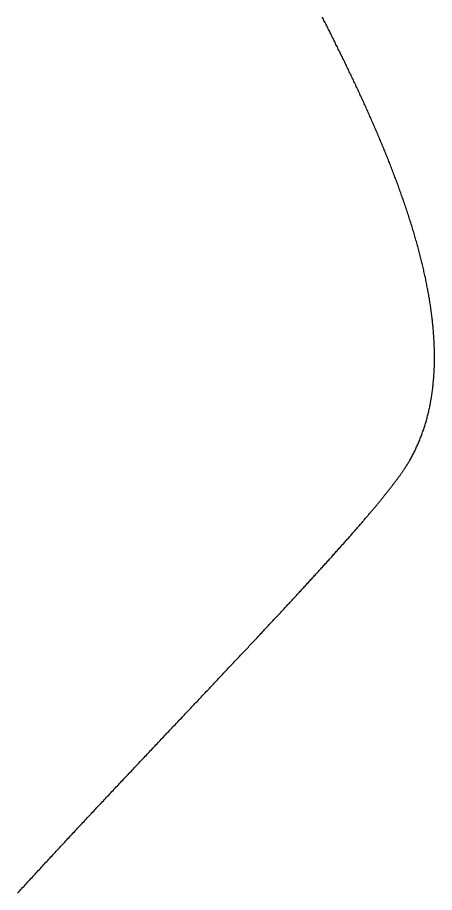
# Model space of a CAD drawing. Header units: metres. Extents: x -49 to 49, y -148 to 148.
# Drawn here: x -24.7 to -7.09, y 73.87 to 110.8 of the extents above; entities that cross this region are included whole.
import ezdxf

# ---------------------------------------------------------------- set-up
doc = ezdxf.new("R2010")
doc.units = ezdxf.units.M

msp = doc.modelspace()

# ---------------------------------------------------------------- linework, layer by layer
for points in [[(-8.174, 92.038), (-8.15, 92.079), (-8.126, 92.121), (-8.102, 92.162), (-8.079, 92.204), (-8.055, 92.246), (-8.033, 92.288), (-8.01, 92.33), (-7.988, 92.373), (-7.966, 92.415), (-7.944, 92.458), (-7.923, 92.501), (-7.902, 92.544), (-7.881, 92.587), (-7.861, 92.63), (-7.841, 92.673), (-7.821, 92.716), (-7.801, 92.76), (-7.782, 92.804), (-7.763, 92.847), (-7.744, 92.891), (-7.726, 92.935), (-7.708, 92.98), (-7.69, 93.024), (-7.672, 93.068), (-7.655, 93.113), (-7.638, 93.158), (-7.621, 93.202), (-7.605, 93.247), (-7.588, 93.292), (-7.573, 93.337), (-7.557, 93.383), (-7.542, 93.428), (-7.526, 93.474), (-7.512, 93.519), (-7.497, 93.565), (-7.483, 93.611), (-7.469, 93.657), (-7.455, 93.703), (-7.442, 93.749), (-7.428, 93.795), (-7.416, 93.842), (-7.403, 93.888), (-7.39, 93.935), (-7.378, 93.982), (-7.366, 94.029), (-7.355, 94.076), (-7.344, 94.123), (-7.332, 94.17), (-7.322, 94.217), (-7.311, 94.265), (-7.301, 94.312), (-7.291, 94.36), (-7.281, 94.408), (-7.271, 94.455), (-7.262, 94.503), (-7.253, 94.551), (-7.244, 94.599), (-7.236, 94.648), (-7.227, 94.696), (-7.219, 94.744), (-7.211, 94.793), (-7.204, 94.842), (-7.197, 94.89), (-7.189, 94.939), (-7.183, 94.988), (-7.176, 95.037), (-7.17, 95.086), (-7.164, 95.135), (-7.158, 95.185), (-7.152, 95.234), (-7.147, 95.283), (-7.142, 95.333), (-7.137, 95.383), (-7.132, 95.432), (-7.128, 95.482), (-7.123, 95.532), (-7.119, 95.582), (-7.116, 95.632), (-7.112, 95.682), (-7.109, 95.733), (-7.106, 95.783), (-7.103, 95.833), (-7.1, 95.884), (-7.098, 95.935), (-7.096, 95.985), (-7.094, 96.036), (-7.092, 96.087), (-7.091, 96.138), (-7.09, 96.189), (-7.089, 96.24), (-7.088, 96.291), (-7.087, 96.342), (-7.087, 96.394), (-7.087, 96.445), (-7.087, 96.496), (-7.087, 96.548), (-7.087, 96.6), (-7.088, 96.651), (-7.089, 96.703), (-7.09, 96.755), (-7.091, 96.807), (-7.093, 96.859), (-7.095, 96.911), (-7.097, 96.963), (-7.099, 97.015), (-7.101, 97.067), (-7.104, 97.12), (-7.106, 97.172), (-7.109, 97.224), (-7.113, 97.277), (-7.116, 97.329), (-7.119, 97.382), (-7.123, 97.435), (-7.127, 97.488), (-7.131, 97.54), (-7.136, 97.593), (-7.14, 97.646), (-7.145, 97.699), (-7.15, 97.752), (-7.155, 97.805), (-7.16, 97.858), (-7.166, 97.912), (-7.172, 97.965), (-7.177, 98.018), (-7.183, 98.072), (-7.19, 98.125), (-7.196, 98.179), (-7.203, 98.232), (-7.21, 98.286), (-7.217, 98.34), (-7.224, 98.393), (-7.231, 98.447), (-7.239, 98.501), (-7.246, 98.555), (-7.254, 98.609), (-7.262, 98.662), (-7.271, 98.716), (-7.279, 98.771), (-7.288, 98.825), (-7.296, 98.879), (-7.305, 98.933), (-7.314, 98.987), (-7.324, 99.041), (-7.333, 99.096), (-7.343, 99.15), (-7.352, 99.204), (-7.362, 99.259), (-7.372, 99.313), (-7.383, 99.368), (-7.393, 99.422), (-7.404, 99.477), (-7.415, 99.532), (-7.425, 99.586), (-7.437, 99.641), (-7.448, 99.696), (-7.459, 99.75), (-7.471, 99.805), (-7.482, 99.86), (-7.494, 99.915), (-7.506, 99.97), (-7.519, 100.025), (-7.531, 100.079), (-7.543, 100.134), (-7.556, 100.189), (-7.569, 100.244), (-7.582, 100.299), (-7.595, 100.355), (-7.608, 100.41), (-7.621, 100.465), (-7.635, 100.52), (-7.648, 100.575), (-7.662, 100.63), (-7.676, 100.685), (-7.69, 100.741), (-7.705, 100.796), (-7.719, 100.851), (-7.733, 100.906), (-7.748, 100.962), (-7.763, 101.017), (-7.778, 101.072), (-7.793, 101.128), (-7.808, 101.183), (-7.823, 101.239), (-7.839, 101.294), (-7.854, 101.349), (-7.87, 101.405), (-7.886, 101.46), (-7.902, 101.516), (-7.918, 101.571), (-7.934, 101.627), (-7.95, 101.682), (-7.967, 101.738), (-7.983, 101.793), (-8, 101.849), (-8.017, 101.904), (-8.034, 101.96), (-8.051, 102.015), (-8.068, 102.071), (-8.085, 102.126), (-8.103, 102.182), (-8.12, 102.237), (-8.138, 102.293), (-8.156, 102.348), (-8.173, 102.404), (-8.191, 102.459), (-8.21, 102.515), (-8.228, 102.57), (-8.246, 102.626), (-8.264, 102.682), (-8.283, 102.737), (-8.302, 102.793), (-8.32, 102.848), (-8.339, 102.904), (-8.358, 102.959), (-8.377, 103.015), (-8.396, 103.07), (-8.416, 103.126), (-8.435, 103.181), (-8.454, 103.237), (-8.474, 103.292), (-8.493, 103.347), (-8.513, 103.403), (-8.533, 103.458), (-8.553, 103.514), (-8.573, 103.569), (-8.593, 103.624), (-8.613, 103.68), (-8.634, 103.735), (-8.654, 103.79), (-8.674, 103.846), (-8.695, 103.901), (-8.716, 103.956), (-8.736, 104.012), (-8.757, 104.067), (-8.778, 104.122), (-8.799, 104.177), (-8.82, 104.232), (-8.841, 104.288), (-8.862, 104.343), (-8.884, 104.398), (-8.905, 104.453), (-8.926, 104.508), (-8.948, 104.563), (-8.97, 104.618), (-8.991, 104.673), (-9.013, 104.728), (-9.035, 104.783), (-9.057, 104.838), (-9.079, 104.892), (-9.101, 104.947), (-9.123, 105.002), (-9.145, 105.057), (-9.167, 105.111), (-9.189, 105.166), (-9.212, 105.221), (-9.234, 105.275), (-9.257, 105.33), (-9.279, 105.385), (-9.302, 105.439), (-9.324, 105.494), (-9.347, 105.548), (-9.37, 105.602), (-9.393, 105.657), (-9.416, 105.711), (-9.439, 105.765), (-9.462, 105.82), (-9.485, 105.874), (-9.508, 105.928), (-9.531, 105.982), (-9.554, 106.036), (-9.577, 106.09), (-9.601, 106.144), (-9.624, 106.198), (-9.648, 106.252), (-9.671, 106.306), (-9.694, 106.359), (-9.718, 106.413), (-9.742, 106.467), (-9.765, 106.52), (-9.789, 106.574), (-9.813, 106.627), (-9.836, 106.681), (-9.86, 106.734), (-9.884, 106.788), (-9.908, 106.841), (-9.932, 106.894), (-9.956, 106.947), (-9.98, 107), (-10.004, 107.054), (-10.028, 107.107), (-10.052, 107.16), (-10.076, 107.212), (-10.1, 107.265), (-10.124, 107.318), (-10.148, 107.371), (-10.172, 107.423), (-10.197, 107.476), (-10.221, 107.528), (-10.245, 107.581), (-10.269, 107.633), (-10.294, 107.686), (-10.318, 107.738), (-10.342, 107.79), (-10.367, 107.842), (-10.391, 107.894), (-10.415, 107.946), (-10.44, 107.998), (-10.464, 108.05), (-10.489, 108.102), (-10.513, 108.153), (-10.538, 108.205), (-10.562, 108.257), (-10.587, 108.308), (-10.611, 108.36), (-10.636, 108.411), (-10.66, 108.462), (-10.685, 108.513), (-10.709, 108.564), (-10.734, 108.615), (-10.758, 108.666), (-10.783, 108.717), (-10.807, 108.768), (-10.832, 108.819), (-10.856, 108.869), (-10.881, 108.92), (-10.905, 108.97), (-10.93, 109.021), (-10.954, 109.071), (-10.979, 109.121), (-11.003, 109.171), (-11.028, 109.221), (-11.052, 109.271), (-11.077, 109.321), (-11.101, 109.371), (-11.126, 109.42), (-11.15, 109.47), (-11.175, 109.52), (-11.199, 109.569), (-11.224, 109.618), (-11.248, 109.667), (-11.272, 109.717), (-11.297, 109.766), (-11.321, 109.815), (-11.345, 109.863), (-11.37, 109.912), (-11.394, 109.961), (-11.418, 110.009), (-11.442, 110.058), (-11.467, 110.106), (-11.491, 110.154), (-11.515, 110.203), (-11.539, 110.251), (-11.563, 110.299), (-11.587, 110.346), (-11.611, 110.394), (-11.635, 110.442), (-11.659, 110.489), (-11.683, 110.537), (-11.707, 110.584), (-11.731, 110.631), (-11.755, 110.678), (-11.779, 110.725), (-11.802, 110.772), (-11.826, 110.819)], [(-24.701, 73.834), (-24.657, 73.881), (-24.614, 73.929), (-24.57, 73.976), (-24.526, 74.024), (-24.483, 74.072), (-24.439, 74.12), (-24.395, 74.167), (-24.351, 74.215), (-24.307, 74.263), (-24.263, 74.311), (-24.219, 74.359), (-24.175, 74.407), (-24.131, 74.454), (-24.087, 74.502), (-24.043, 74.55), (-23.999, 74.598), (-23.955, 74.646), (-23.91, 74.694), (-23.866, 74.742), (-23.822, 74.79), (-23.778, 74.838), (-23.733, 74.886), (-23.689, 74.935), (-23.644, 74.983), (-23.6, 75.031), (-23.555, 75.079), (-23.511, 75.127), (-23.466, 75.175), (-23.422, 75.223), (-23.377, 75.272), (-23.332, 75.32), (-23.288, 75.368), (-23.243, 75.416), (-23.198, 75.465), (-23.154, 75.513), (-23.109, 75.561), (-23.064, 75.609), (-23.019, 75.658), (-22.974, 75.706), (-22.929, 75.754), (-22.884, 75.803), (-22.839, 75.851), (-22.795, 75.899), (-22.75, 75.948), (-22.705, 75.996), (-22.659, 76.045), (-22.614, 76.093), (-22.569, 76.141), (-22.524, 76.19), (-22.479, 76.238), (-22.434, 76.287), (-22.389, 76.335), (-22.344, 76.383), (-22.299, 76.432), (-22.253, 76.48), (-22.208, 76.529), (-22.163, 76.577), (-22.118, 76.626), (-22.072, 76.674), (-22.027, 76.723), (-21.982, 76.771), (-21.937, 76.819), (-21.891, 76.868), (-21.846, 76.916), (-21.801, 76.965), (-21.755, 77.013), (-21.71, 77.062), (-21.665, 77.11), (-21.619, 77.159), (-21.574, 77.207), (-21.528, 77.256), (-21.483, 77.304), (-21.438, 77.352), (-21.392, 77.401), (-21.347, 77.449), (-21.301, 77.498), (-21.256, 77.546), (-21.21, 77.595), (-21.165, 77.643), (-21.119, 77.692), (-21.074, 77.74), (-21.029, 77.788), (-20.983, 77.837), (-20.938, 77.885), (-20.892, 77.934), (-20.847, 77.982), (-20.801, 78.03), (-20.756, 78.079), (-20.71, 78.127), (-20.665, 78.175), (-20.619, 78.224), (-20.574, 78.272), (-20.528, 78.32), (-20.483, 78.369), (-20.437, 78.417), (-20.392, 78.465), (-20.347, 78.513), (-20.301, 78.562), (-20.256, 78.61), (-20.21, 78.658), (-20.165, 78.706), (-20.119, 78.755), (-20.074, 78.803), (-20.029, 78.851), (-19.983, 78.899), (-19.938, 78.947), (-19.892, 78.995), (-19.847, 79.043), (-19.802, 79.092), (-19.756, 79.14), (-19.711, 79.188), (-19.666, 79.236), (-19.62, 79.284), (-19.575, 79.332), (-19.53, 79.38), (-19.484, 79.428), (-19.439, 79.476), (-19.394, 79.523), (-19.349, 79.571), (-19.304, 79.619), (-19.258, 79.667), (-19.213, 79.715), (-19.168, 79.763), (-19.123, 79.811), (-19.078, 79.858), (-19.033, 79.906), (-18.988, 79.954), (-18.942, 80.001), (-18.897, 80.049), (-18.852, 80.097), (-18.807, 80.144), (-18.762, 80.192), (-18.717, 80.239), (-18.673, 80.287), (-18.628, 80.335), (-18.583, 80.382), (-18.538, 80.429), (-18.493, 80.477), (-18.448, 80.524), (-18.403, 80.572), (-18.359, 80.619), (-18.314, 80.666), (-18.269, 80.713), (-18.225, 80.761), (-18.18, 80.808), (-18.135, 80.855), (-18.091, 80.902), (-18.046, 80.949), (-18.002, 80.996), (-17.957, 81.043), (-17.913, 81.09), (-17.868, 81.137), (-17.824, 81.184), (-17.779, 81.231), (-17.735, 81.278), (-17.691, 81.325), (-17.647, 81.372), (-17.602, 81.419), (-17.558, 81.465), (-17.514, 81.512), (-17.47, 81.559), (-17.426, 81.605), (-17.382, 81.652), (-17.338, 81.698), (-17.294, 81.745), (-17.25, 81.791), (-17.206, 81.838), (-17.162, 81.884), (-17.118, 81.93), (-17.074, 81.977), (-17.031, 82.023), (-16.987, 82.069), (-16.943, 82.115), (-16.9, 82.161), (-16.856, 82.207), (-16.813, 82.254), (-16.769, 82.299), (-16.726, 82.345), (-16.682, 82.391), (-16.639, 82.437), (-16.596, 82.483), (-16.553, 82.529), (-16.509, 82.574), (-16.466, 82.62), (-16.423, 82.666), (-16.38, 82.711), (-16.337, 82.757), (-16.294, 82.802), (-16.251, 82.848), (-16.208, 82.893), (-16.166, 82.938), (-16.123, 82.984), (-16.08, 83.029), (-16.038, 83.074), (-15.995, 83.119), (-15.953, 83.164), (-15.91, 83.209), (-15.868, 83.254), (-15.825, 83.299), (-15.783, 83.344), (-15.741, 83.389), (-15.699, 83.434), (-15.656, 83.478), (-15.614, 83.523), (-15.572, 83.567), (-15.53, 83.612), (-15.489, 83.656), (-15.447, 83.701), (-15.405, 83.745), (-15.363, 83.79), (-15.322, 83.834), (-15.28, 83.878), (-15.238, 83.922), (-15.197, 83.966), (-15.156, 84.01), (-15.114, 84.054), (-15.073, 84.098), (-15.032, 84.142), (-14.991, 84.186), (-14.95, 84.229), (-14.909, 84.273), (-14.868, 84.316), (-14.827, 84.36), (-14.786, 84.403), (-14.745, 84.447), (-14.705, 84.49), (-14.664, 84.533), (-14.624, 84.577), (-14.583, 84.62), (-14.543, 84.663), (-14.502, 84.706), (-14.462, 84.749), (-14.422, 84.792), (-14.382, 84.834), (-14.342, 84.877), (-14.302, 84.92), (-14.262, 84.962), (-14.222, 85.005), (-14.183, 85.047), (-14.143, 85.09), (-14.103, 85.132), (-14.064, 85.174), (-14.025, 85.217), (-13.985, 85.259), (-13.946, 85.301), (-13.907, 85.343), (-13.868, 85.384), (-13.829, 85.426), (-13.79, 85.468), (-13.751, 85.51), (-13.712, 85.551), (-13.674, 85.593), (-13.635, 85.634), (-13.596, 85.676), (-13.558, 85.717), (-13.52, 85.758), (-13.481, 85.799), (-13.443, 85.84), (-13.405, 85.881), (-13.367, 85.922), (-13.329, 85.963), (-13.292, 86.004), (-13.254, 86.045), (-13.216, 86.085), (-13.179, 86.126), (-13.141, 86.166), (-13.104, 86.206), (-13.066, 86.247), (-13.029, 86.287), (-12.992, 86.327), (-12.955, 86.367), (-12.918, 86.407), (-12.881, 86.447), (-12.845, 86.487), (-12.808, 86.526), (-12.772, 86.566), (-12.735, 86.606), (-12.699, 86.645), (-12.662, 86.684), (-12.626, 86.724), (-12.59, 86.763), (-12.554, 86.802), (-12.518, 86.841), (-12.483, 86.88), (-12.447, 86.919), (-12.411, 86.957), (-12.376, 86.996), (-12.341, 87.035), (-12.305, 87.073), (-12.27, 87.112), (-12.235, 87.15), (-12.2, 87.188), (-12.165, 87.226), (-12.131, 87.264), (-12.096, 87.302), (-12.061, 87.34), (-12.027, 87.378), (-11.993, 87.415), (-11.958, 87.453), (-11.924, 87.491), (-11.89, 87.528), (-11.856, 87.565), (-11.823, 87.602), (-11.789, 87.639), (-11.755, 87.677), (-11.722, 87.713), (-11.689, 87.75), (-11.655, 87.787), (-11.622, 87.824), (-11.589, 87.86), (-11.556, 87.897), (-11.524, 87.933), (-11.491, 87.969), (-11.458, 88.005), (-11.426, 88.041), (-11.393, 88.077), (-11.361, 88.113), (-11.329, 88.149), (-11.297, 88.184), (-11.265, 88.22), (-11.234, 88.255), (-11.202, 88.291), (-11.17, 88.326), (-11.139, 88.361), (-11.108, 88.396), (-11.077, 88.431), (-11.046, 88.466), (-11.015, 88.5), (-10.984, 88.535), (-10.953, 88.569), (-10.923, 88.604), (-10.892, 88.638), (-10.862, 88.672), (-10.832, 88.706), (-10.802, 88.74), (-10.772, 88.774), (-10.742, 88.808), (-10.712, 88.841), (-10.683, 88.875), (-10.653, 88.908), (-10.624, 88.942), (-10.595, 88.975), (-10.566, 89.008), (-10.537, 89.041), (-10.508, 89.074), (-10.479, 89.107), (-10.451, 89.139), (-10.423, 89.172), (-10.394, 89.204), (-10.366, 89.236), (-10.338, 89.269), (-10.31, 89.301), (-10.283, 89.333), (-10.255, 89.364), (-10.228, 89.396), (-10.2, 89.428), (-10.173, 89.459), (-10.146, 89.491), (-10.119, 89.522), (-10.092, 89.553), (-10.066, 89.584), (-10.039, 89.615), (-10.013, 89.646), (-9.987, 89.676), (-9.96, 89.707), (-9.935, 89.737), (-9.909, 89.768), (-9.883, 89.798), (-9.858, 89.828), (-9.832, 89.858), (-9.807, 89.887), (-9.782, 89.917), (-9.757, 89.947), (-9.732, 89.976), (-9.707, 90.006), (-9.683, 90.035), (-9.659, 90.064), (-9.634, 90.093), (-9.61, 90.122), (-9.586, 90.15), (-9.563, 90.179), (-9.539, 90.207), (-9.515, 90.236), (-9.492, 90.264), (-9.469, 90.292), (-9.446, 90.32), (-9.423, 90.348), (-9.4, 90.375), (-9.378, 90.403), (-9.355, 90.43), (-9.333, 90.457), (-9.311, 90.485), (-9.289, 90.512), (-9.267, 90.539), (-9.246, 90.565), (-9.224, 90.592), (-9.203, 90.618), (-9.181, 90.645), (-9.16, 90.671), (-9.14, 90.697), (-9.119, 90.723), (-9.098, 90.749), (-9.078, 90.775), (-9.058, 90.8), (-9.038, 90.826), (-9.018, 90.851), (-8.998, 90.876), (-8.978, 90.901), (-8.959, 90.926), (-8.94, 90.951), (-8.921, 90.975), (-8.902, 91), (-8.883, 91.024), (-8.864, 91.048), (-8.846, 91.072), (-8.827, 91.096), (-8.809, 91.12), (-8.791, 91.144), (-8.774, 91.167), (-8.756, 91.19), (-8.739, 91.214), (-8.721, 91.237), (-8.704, 91.26), (-8.687, 91.282), (-8.67, 91.305), (-8.654, 91.328), (-8.637, 91.35), (-8.621, 91.372), (-8.605, 91.394), (-8.589, 91.416), (-8.573, 91.438), (-8.558, 91.459), (-8.542, 91.481), (-8.527, 91.502), (-8.512, 91.523), (-8.497, 91.544), (-8.483, 91.565), (-8.468, 91.586), (-8.454, 91.607), (-8.44, 91.627), (-8.426, 91.647), (-8.412, 91.667), (-8.398, 91.687), (-8.385, 91.707), (-8.371, 91.727), (-8.358, 91.746), (-8.345, 91.766), (-8.333, 91.785), (-8.32, 91.804), (-8.308, 91.823), (-8.296, 91.842), (-8.284, 91.86), (-8.272, 91.879), (-8.26, 91.897), (-8.249, 91.915), (-8.238, 91.933), (-8.226, 91.951), (-8.216, 91.969), (-8.205, 91.986), (-8.194, 92.003), (-8.184, 92.021), (-8.174, 92.038)]]:
    msp.add_lwpolyline(points)

doc.saveas('drawing.dxf')
